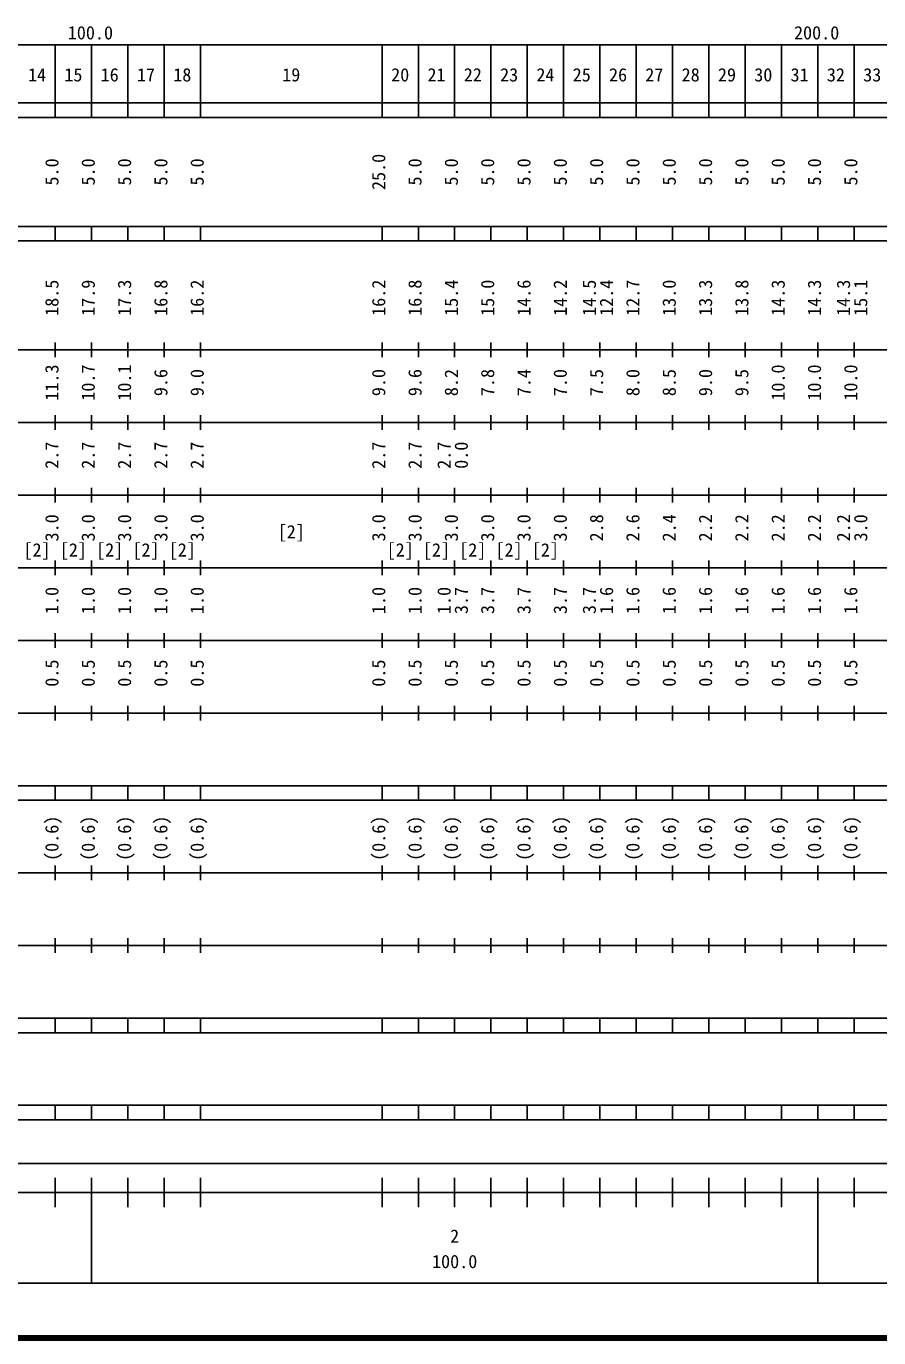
# Model space of a CAD drawing. Units: millimetres on the paper, enlarged 1000 times. Extents: x 40000 to 680000, y 20000 to 380000.
# Drawn here: x 159007 to 276401, y 20000 to 200558 of the extents above; entities that cross this region are included whole.
import ezdxf
from ezdxf.enums import TextEntityAlignment as Align

# ---------------------------------------------------------------- set-up
doc = ezdxf.new("R2010")
doc.units = ezdxf.units.MM
doc.header["$LTSCALE"] = 1000
doc.layers.add('S-TTL', color=2, linetype='Continuous', lineweight=140)
doc.layers.add('S-TTL-BAND', color=7, linetype='Continuous', lineweight=25)
doc.styles.add('ＭＳ ゴシック', font='')
doc.styles.get('ＭＳ ゴシック').set_extended_font_data('MS Gothic')

msp = doc.modelspace()

# ---------------------------------------------------------------- linework, layer by layer
at = {"layer": 'S-TTL'}
msp.add_line((40000, 20000), (680000, 20000), dxfattribs=at)
at = {"layer": 'S-TTL-BAND'}
for p, q in [((68000, 198000), (579000, 198000)), ((163000, 188000), (163000, 198000)), ((168000, 188000), (168000, 198000)), ((173000, 188000), (173000, 198000)), ((178000, 188000), (178000, 198000)), ((183000, 188000), (183000, 198000)), ((208000, 188000), (208000, 198000)), ((213000, 188000), (213000, 198000)), ((218000, 188000), (218000, 198000)), ((223000, 188000), (223000, 198000)), ((228000, 188000), (228000, 198000)), ((233000, 188000), (233000, 198000)), ((238000, 188000), (238000, 198000)), ((243000, 188000), (243000, 198000)), ((248000, 188000), (248000, 198000)), ((253000, 188000), (253000, 198000)), ((258000, 188000), (258000, 198000)), ((263000, 188000), (263000, 198000)), ((268000, 188000), (268000, 198000)), ((273000, 188000), (273000, 198000)), ((40000, 190000), (579000, 190000)), ((40000, 188000), (579000, 188000)), ((40000, 173000), (579000, 173000)), ((163000, 171000), (163000, 173000)), ((168000, 171000), (168000, 173000)), ((173000, 171000), (173000, 173000)), ((178000, 171000), (178000, 173000)), ((183000, 171000), (183000, 173000)), ((208000, 171000), (208000, 173000)), ((213000, 171000), (213000, 173000)), ((218000, 171000), (218000, 173000)), ((223000, 171000), (223000, 173000)), ((228000, 171000), (228000, 173000)), ((233000, 171000), (233000, 173000)), ((238000, 171000), (238000, 173000)), ((243000, 171000), (243000, 173000)), ((248000, 171000), (248000, 173000)), ((253000, 171000), (253000, 173000)), ((258000, 171000), (258000, 173000)), ((263000, 171000), (263000, 173000)), ((268000, 171000), (268000, 173000)), ((273000, 171000), (273000, 173000)), ((40000, 171000), (579000, 171000)), ((40000, 156000), (579000, 156000)), ((163000, 155000), (163000, 157000)), ((168000, 155000), (168000, 157000)), ((173000, 155000), (173000, 157000)), ((178000, 155000), (178000, 157000)), ((183000, 155000), (183000, 157000)), ((208000, 155000), (208000, 157000)), ((213000, 155000), (213000, 157000)), ((218000, 155000), (218000, 157000)), ((223000, 155000), (223000, 157000)), ((228000, 155000), (228000, 157000)), ((233000, 155000), (233000, 157000)), ((238000, 155000), (238000, 157000)), ((243000, 155000), (243000, 157000)), ((248000, 155000), (248000, 157000)), ((253000, 155000), (253000, 157000)), ((258000, 155000), (258000, 157000)), ((263000, 155000), (263000, 157000)), ((268000, 155000), (268000, 157000)), ((273000, 155000), (273000, 157000)), ((163000, 145000), (163000, 147000)), ((168000, 145000), (168000, 147000)), ((173000, 145000), (173000, 147000)), ((178000, 145000), (178000, 147000)), ((183000, 145000), (183000, 147000)), ((208000, 145000), (208000, 147000)), ((213000, 145000), (213000, 147000)), ((218000, 145000), (218000, 147000)), ((223000, 145000), (223000, 147000)), ((228000, 145000), (228000, 147000)), ((233000, 145000), (233000, 147000)), ((238000, 145000), (238000, 147000)), ((243000, 145000), (243000, 147000)), ((248000, 145000), (248000, 147000)), ((253000, 145000), (253000, 147000)), ((258000, 145000), (258000, 147000)), ((263000, 145000), (263000, 147000)), ((268000, 145000), (268000, 147000)), ((273000, 145000), (273000, 147000)), ((46000, 146000), (579000, 146000)), ((52000, 136000), (579000, 136000)), ((163000, 135000), (163000, 137000)), ((168000, 135000), (168000, 137000)), ((173000, 135000), (173000, 137000)), ((178000, 135000), (178000, 137000)), ((183000, 135000), (183000, 137000)), ((208000, 135000), (208000, 137000)), ((213000, 135000), (213000, 137000)), ((218000, 135000), (218000, 137000)), ((223000, 135000), (223000, 137000)), ((228000, 135000), (228000, 137000)), ((233000, 135000), (233000, 137000)), ((238000, 135000), (238000, 137000)), ((243000, 135000), (243000, 137000)), ((248000, 135000), (248000, 137000)), ((253000, 135000), (253000, 137000)), ((258000, 135000), (258000, 137000)), ((263000, 135000), (263000, 137000)), ((268000, 135000), (268000, 137000)), ((273000, 135000), (273000, 137000)), ((163000, 125000), (163000, 127000)), ((168000, 125000), (168000, 127000)), ((173000, 125000), (173000, 127000)), ((178000, 125000), (178000, 127000)), ((183000, 125000), (183000, 127000)), ((208000, 125000), (208000, 127000)), ((213000, 125000), (213000, 127000)), ((218000, 125000), (218000, 127000)), ((223000, 125000), (223000, 127000)), ((228000, 125000), (228000, 127000)), ((233000, 125000), (233000, 127000)), ((238000, 125000), (238000, 127000)), ((243000, 125000), (243000, 127000)), ((248000, 125000), (248000, 127000)), ((253000, 125000), (253000, 127000)), ((258000, 125000), (258000, 127000)), ((263000, 125000), (263000, 127000)), ((268000, 125000), (268000, 127000)), ((273000, 125000), (273000, 127000)), ((46000, 126000), (579000, 126000)), ((52000, 116000), (579000, 116000)), ((163000, 115000), (163000, 117000)), ((168000, 115000), (168000, 117000)), ((173000, 115000), (173000, 117000)), ((178000, 115000), (178000, 117000)), ((183000, 115000), (183000, 117000)), ((208000, 115000), (208000, 117000)), ((213000, 115000), (213000, 117000)), ((218000, 115000), (218000, 117000)), ((223000, 115000), (223000, 117000)), ((228000, 115000), (228000, 117000)), ((233000, 115000), (233000, 117000)), ((238000, 115000), (238000, 117000)), ((243000, 115000), (243000, 117000)), ((248000, 115000), (248000, 117000)), ((253000, 115000), (253000, 117000)), ((258000, 115000), (258000, 117000)), ((263000, 115000), (263000, 117000)), ((268000, 115000), (268000, 117000)), ((273000, 115000), (273000, 117000)), ((163000, 105000), (163000, 107000)), ((168000, 105000), (168000, 107000)), ((173000, 105000), (173000, 107000)), ((178000, 105000), (178000, 107000)), ((183000, 105000), (183000, 107000)), ((208000, 105000), (208000, 107000)), ((213000, 105000), (213000, 107000)), ((218000, 105000), (218000, 107000)), ((223000, 105000), (223000, 107000)), ((228000, 105000), (228000, 107000)), ((233000, 105000), (233000, 107000)), ((238000, 105000), (238000, 107000)), ((243000, 105000), (243000, 107000)), ((248000, 105000), (248000, 107000)), ((253000, 105000), (253000, 107000)), ((258000, 105000), (258000, 107000)), ((263000, 105000), (263000, 107000)), ((268000, 105000), (268000, 107000)), ((273000, 105000), (273000, 107000)), ((46000, 106000), (579000, 106000)), ((40000, 96000), (579000, 96000)), ((163000, 94000), (163000, 96000)), ((168000, 94000), (168000, 96000)), ((173000, 94000), (173000, 96000)), ((178000, 94000), (178000, 96000)), ((183000, 94000), (183000, 96000)), ((208000, 94000), (208000, 96000)), ((213000, 94000), (213000, 96000)), ((218000, 94000), (218000, 96000)), ((223000, 94000), (223000, 96000)), ((228000, 94000), (228000, 96000)), ((233000, 94000), (233000, 96000)), ((238000, 94000), (238000, 96000)), ((243000, 94000), (243000, 96000)), ((248000, 94000), (248000, 96000)), ((253000, 94000), (253000, 96000)), ((258000, 94000), (258000, 96000)), ((263000, 94000), (263000, 96000)), ((268000, 94000), (268000, 96000)), ((273000, 94000), (273000, 96000)), ((40000, 94000), (579000, 94000)), ((163000, 83000), (163000, 85000)), ((168000, 83000), (168000, 85000)), ((173000, 83000), (173000, 85000)), ((178000, 83000), (178000, 85000)), ((183000, 83000), (183000, 85000)), ((208000, 83000), (208000, 85000)), ((213000, 83000), (213000, 85000)), ((218000, 83000), (218000, 85000)), ((223000, 83000), (223000, 85000)), ((228000, 83000), (228000, 85000)), ((233000, 83000), (233000, 85000)), ((238000, 83000), (238000, 85000)), ((243000, 83000), (243000, 85000)), ((248000, 83000), (248000, 85000)), ((253000, 83000), (253000, 85000)), ((258000, 83000), (258000, 85000)), ((263000, 83000), (263000, 85000)), ((268000, 83000), (268000, 85000)), ((273000, 83000), (273000, 85000)), ((49000, 84000), (579000, 84000)), ((163000, 73000), (163000, 75000)), ((168000, 73000), (168000, 75000)), ((173000, 73000), (173000, 75000)), ((178000, 73000), (178000, 75000)), ((183000, 73000), (183000, 75000)), ((208000, 73000), (208000, 75000)), ((213000, 73000), (213000, 75000)), ((218000, 73000), (218000, 75000)), ((223000, 73000), (223000, 75000)), ((228000, 73000), (228000, 75000)), ((233000, 73000), (233000, 75000)), ((238000, 73000), (238000, 75000)), ((243000, 73000), (243000, 75000)), ((248000, 73000), (248000, 75000)), ((253000, 73000), (253000, 75000)), ((258000, 73000), (258000, 75000)), ((263000, 73000), (263000, 75000)), ((268000, 73000), (268000, 75000)), ((273000, 73000), (273000, 75000)), ((40000, 74000), (579000, 74000)), ((40000, 64000), (579000, 64000)), ((163000, 62000), (163000, 64000)), ((168000, 62000), (168000, 64000)), ((173000, 62000), (173000, 64000)), ((178000, 62000), (178000, 64000)), ((183000, 62000), (183000, 64000)), ((208000, 62000), (208000, 64000)), ((213000, 62000), (213000, 64000)), ((218000, 62000), (218000, 64000)), ((223000, 62000), (223000, 64000)), ((228000, 62000), (228000, 64000)), ((233000, 62000), (233000, 64000)), ((238000, 62000), (238000, 64000)), ((243000, 62000), (243000, 64000)), ((248000, 62000), (248000, 64000)), ((253000, 62000), (253000, 64000)), ((258000, 62000), (258000, 64000)), ((263000, 62000), (263000, 64000)), ((268000, 62000), (268000, 64000)), ((273000, 62000), (273000, 64000)), ((40000, 62000), (579000, 62000)), ((40000, 52000), (579000, 52000)), ((163000, 50000), (163000, 52000)), ((168000, 50000), (168000, 52000)), ((173000, 50000), (173000, 52000)), ((178000, 50000), (178000, 52000)), ((183000, 50000), (183000, 52000)), ((208000, 50000), (208000, 52000)), ((213000, 50000), (213000, 52000)), ((218000, 50000), (218000, 52000)), ((223000, 50000), (223000, 52000)), ((228000, 50000), (228000, 52000)), ((233000, 50000), (233000, 52000)), ((238000, 50000), (238000, 52000)), ((243000, 50000), (243000, 52000)), ((248000, 50000), (248000, 52000)), ((253000, 50000), (253000, 52000)), ((258000, 50000), (258000, 52000)), ((263000, 50000), (263000, 52000)), ((268000, 50000), (268000, 52000)), ((273000, 50000), (273000, 52000)), ((40000, 50000), (579000, 50000)), ((71000, 44000), (565000, 44000)), ((163000, 38000), (163000, 42000)), ((168000, 27500), (168000, 42000)), ((173000, 38000), (173000, 42000)), ((178000, 38000), (178000, 42000)), ((183000, 38000), (183000, 42000)), ((208000, 38000), (208000, 42000)), ((213000, 38000), (213000, 42000)), ((218000, 38000), (218000, 42000)), ((223000, 38000), (223000, 42000)), ((228000, 38000), (228000, 42000)), ((233000, 38000), (233000, 42000)), ((238000, 38000), (238000, 42000)), ((243000, 38000), (243000, 42000)), ((248000, 38000), (248000, 42000)), ((253000, 38000), (253000, 42000)), ((258000, 38000), (258000, 42000)), ((263000, 38000), (263000, 42000)), ((268000, 27500), (268000, 42000)), ((273000, 38000), (273000, 42000)), ((40000, 40000), (579000, 40000)), ((68000, 27500), (579000, 27500))]:
    msp.add_line(p, q, dxfattribs=at)

# ---------------------------------------------------------------- texts
at = {"layer": 'S-TTL-BAND', "style": 'ＭＳ ゴシック'}
for s, p in [('100.0', (167844, 198195)), ('200.0', (267844, 198195)), ('14', (160500, 192405)), ('15', (165500, 192405)), ('16', (170500, 192405)), ('17', (175500, 192405)), ('18', (180500, 192405)), ('19', (195500, 192405)), ('20', (210500, 192405)), ('21', (215500, 192405)), ('22', (220500, 192405)), ('23', (225500, 192405)), ('24', (230500, 192405)), ('25', (235500, 192405)), ('26', (240500, 192405)), ('27', (245500, 192405)), ('28', (250500, 192405)), ('29', (255500, 192405)), ('30', (260500, 192405)), ('31', (265500, 192405)), ('32', (270500, 192405)), ('33', (275500, 192405)), ('[2]', (195500, 129500)), ('[2]', (160500, 127000)), ('[2]', (165500, 127000)), ('[2]', (170500, 127000)), ('[2]', (175500, 127000)), ('[2]', (180500, 127000)), ('[2]', (210500, 127000)), ('[2]', (215500, 127000)), ('[2]', (220500, 127000)), ('[2]', (225500, 127000)), ('[2]', (230500, 127000)), ('2', (218000, 32523)), ('100.0', (218000, 29033))]:
    msp.add_text(s, height=1833, dxfattribs=at).set_placement(p, align=Align.BOTTOM_CENTER)
for s, p in [('25.0', (209000, 180500)), ('5.0', (164000, 180500)), ('5.0', (169000, 180500)), ('5.0', (174000, 180500)), ('5.0', (179000, 180500)), ('5.0', (184000, 180500)), ('5.0', (214000, 180500)), ('5.0', (219000, 180500)), ('5.0', (224000, 180500)), ('5.0', (229000, 180500)), ('5.0', (234000, 180500)), ('5.0', (239000, 180500)), ('5.0', (244000, 180500)), ('5.0', (249000, 180500)), ('5.0', (254000, 180500)), ('5.0', (259000, 180500)), ('5.0', (264000, 180500)), ('5.0', (269000, 180500)), ('5.0', (274000, 180500)), ('18.5', (164000, 163174)), ('17.9', (169000, 163174)), ('17.3', (174000, 163174)), ('16.8', (179000, 163174)), ('16.2', (184000, 163174)), ('16.2', (209000, 163174)), ('16.8', (214000, 163174)), ('15.4', (219000, 163174)), ('15.0', (224000, 163174)), ('14.6', (229000, 163174)), ('14.2', (234000, 163174)), ('14.5', (238000, 163174)), ('12.4', (240370, 163174)), ('12.7', (244000, 163174)), ('13.0', (249000, 163174)), ('13.3', (254000, 163174)), ('13.8', (259000, 163174)), ('14.3', (264000, 163174)), ('14.3', (269000, 163174)), ('14.3', (273000, 163174)), ('15.1', (275370, 163174)), ('11.3', (164000, 151500)), ('10.7', (169000, 151500)), ('10.1', (174000, 151500)), ('10.0', (264000, 151500)), ('10.0', (269000, 151500)), ('10.0', (274000, 151500)), ('9.6', (179000, 151500)), ('9.0', (184000, 151500)), ('9.0', (209000, 151500)), ('9.6', (214000, 151500)), ('8.2', (219000, 151500)), ('7.8', (224000, 151500)), ('7.4', (229000, 151500)), ('7.0', (234000, 151500)), ('7.5', (239000, 151500)), ('8.0', (244000, 151500)), ('8.5', (249000, 151500)), ('9.0', (254000, 151500)), ('9.5', (259000, 151500)), ('2.7', (164000, 141500)), ('2.7', (169000, 141500)), ('2.7', (174000, 141500)), ('2.7', (179000, 141500)), ('2.7', (184000, 141500)), ('2.7', (209000, 141500)), ('2.7', (214000, 141500)), ('2.7', (218000, 141500)), ('0.0', (220370, 141500)), ('3.0', (164000, 131500)), ('3.0', (169000, 131500)), ('3.0', (174000, 131500)), ('3.0', (179000, 131500)), ('3.0', (184000, 131500)), ('3.0', (209000, 131500)), ('3.0', (214000, 131500)), ('3.0', (219000, 131500)), ('3.0', (224000, 131500)), ('3.0', (229000, 131500)), ('3.0', (234000, 131500)), ('2.8', (239000, 131500)), ('2.6', (244000, 131500)), ('2.4', (249000, 131500)), ('2.2', (254000, 131500)), ('2.2', (259000, 131500)), ('2.2', (264000, 131500)), ('2.2', (269000, 131500)), ('2.2', (273000, 131500)), ('3.0', (275370, 131500)), ('1.0', (164000, 121500)), ('1.0', (169000, 121500)), ('1.0', (174000, 121500)), ('1.0', (179000, 121500)), ('1.0', (184000, 121500)), ('1.0', (209000, 121500)), ('1.0', (214000, 121500)), ('1.0', (218000, 121500)), ('3.7', (220370, 121500)), ('3.7', (224000, 121500)), ('3.7', (229000, 121500)), ('3.7', (234000, 121500)), ('3.7', (238000, 121500)), ('1.6', (240370, 121500)), ('1.6', (244000, 121500)), ('1.6', (249000, 121500)), ('1.6', (254000, 121500)), ('1.6', (259000, 121500)), ('1.6', (264000, 121500)), ('1.6', (269000, 121500)), ('1.6', (274000, 121500)), ('0.5', (164000, 111500)), ('0.5', (169000, 111500)), ('0.5', (174000, 111500)), ('0.5', (179000, 111500)), ('0.5', (184000, 111500)), ('0.5', (209000, 111500)), ('0.5', (214000, 111500)), ('0.5', (219000, 111500)), ('0.5', (224000, 111500)), ('0.5', (229000, 111500)), ('0.5', (234000, 111500)), ('0.5', (239000, 111500)), ('0.5', (244000, 111500)), ('0.5', (249000, 111500)), ('0.5', (254000, 111500)), ('0.5', (259000, 111500)), ('0.5', (264000, 111500)), ('0.5', (269000, 111500)), ('0.5', (274000, 111500)), ('(0.6)', (164000, 88764)), ('(0.6)', (169000, 88764)), ('(0.6)', (174000, 88764)), ('(0.6)', (179000, 88764)), ('(0.6)', (184000, 88764)), ('(0.6)', (209000, 88764)), ('(0.6)', (214000, 88764)), ('(0.6)', (219000, 88764)), ('(0.6)', (224000, 88764)), ('(0.6)', (229000, 88764)), ('(0.6)', (234000, 88764)), ('(0.6)', (239000, 88764)), ('(0.6)', (244000, 88764)), ('(0.6)', (249000, 88764)), ('(0.6)', (254000, 88764)), ('(0.6)', (259000, 88764)), ('(0.6)', (264000, 88764)), ('(0.6)', (269000, 88764)), ('(0.6)', (274000, 88764))]:
    msp.add_text(s, height=1833, rotation=90, dxfattribs=at).set_placement(p, align=Align.BOTTOM_CENTER)

doc.saveas('drawing.dxf')
